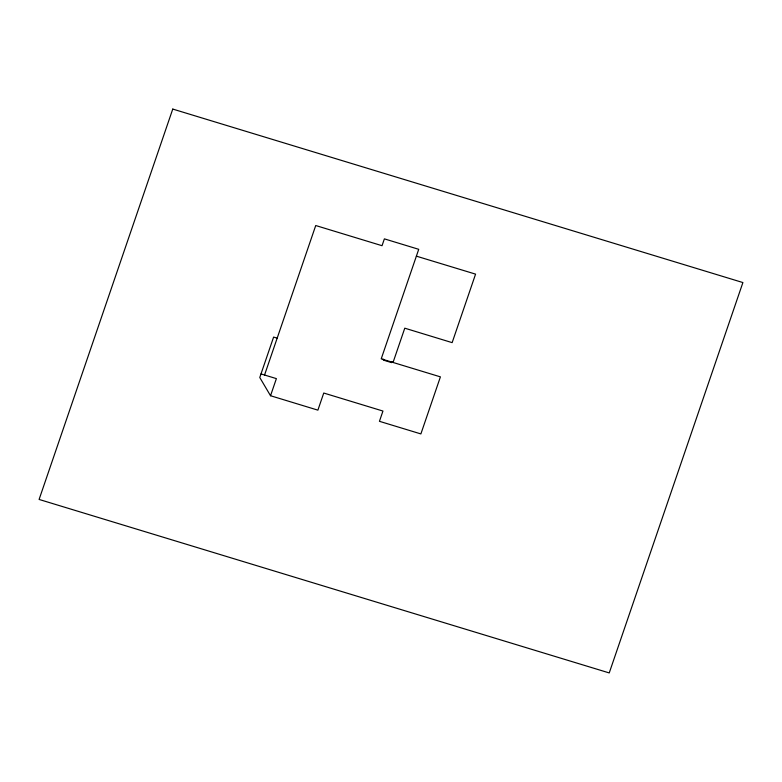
<?xml version="1.0" encoding="UTF-8"?>
<svg xmlns="http://www.w3.org/2000/svg" width="782" height="782" viewBox="0 0 782 782"><rect width="100%" height="100%" fill="white"/><g stroke="black" fill="none" stroke-linecap="round" stroke-linejoin="round"><path stroke-width="1.17" d="M264.551 375.018L315.733 225.529L382.036 245.704L384.382 238.862L418.722 249.311L381.215 358.86L440.413 376.865L420.882 433.922L379.436 421.312L382.955 411.049L323.748 393.033L317.893 410.149L270.523 395.731L259.771 377.51L273.612 337.081L277.17 338.156M270.523 395.731L276.388 378.615L260.993 373.933M382.633 359.251L383.649 359.309L383.375 360.111L391.665 362.633L391.938 361.831L392.808 362.349M393.053 362.457L404.773 328.186L452.143 342.633L475.573 274.13L416.376 256.154M172.763 109.069L39.1 499.444L609.237 672.931L742.9 282.556L172.763 109.069"/></g></svg>
